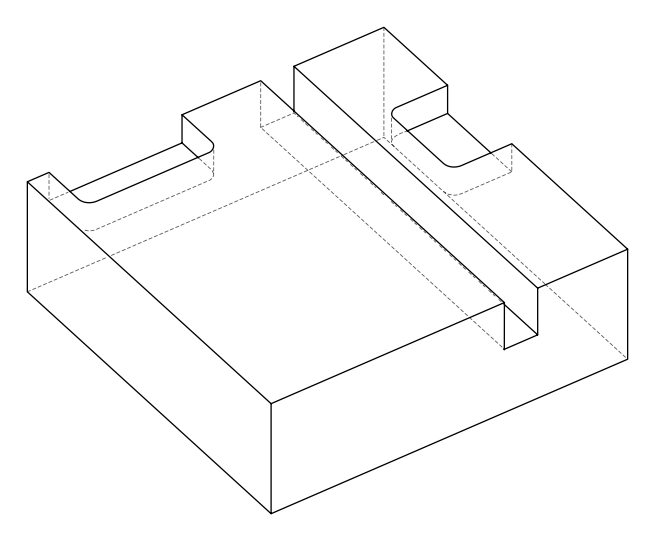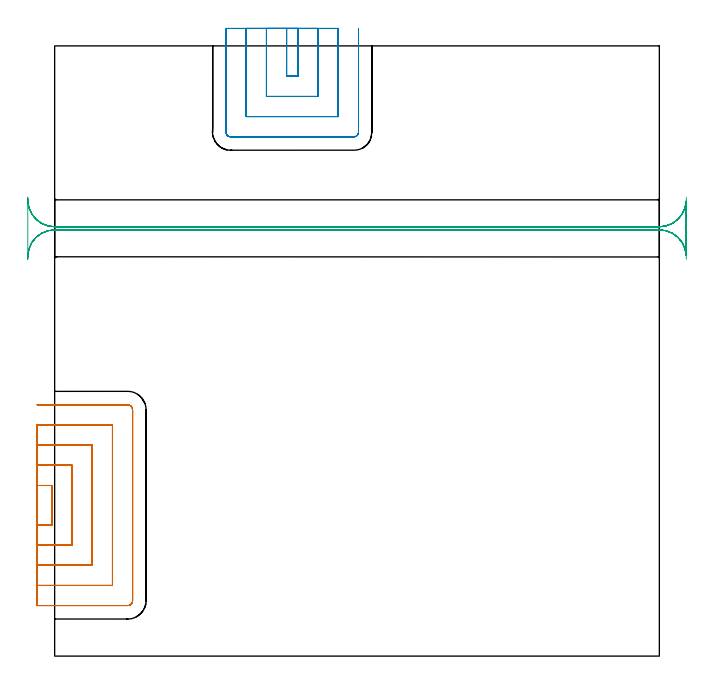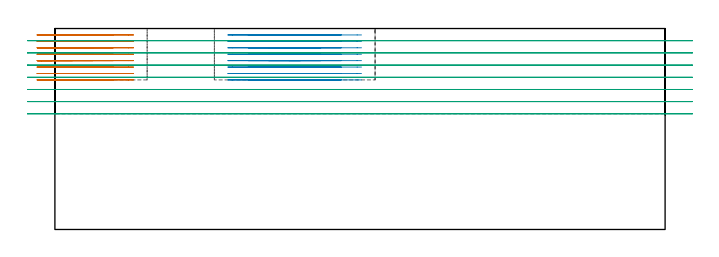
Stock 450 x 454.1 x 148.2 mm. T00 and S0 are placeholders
(PLAN: 3 operations, 1 tool changes, 57.2 min)
(1 MILL_SLOT | SLOT_PARTIAL_RECTANGULAR | UGT0201_094 | Follow Part, ap 5, ae 75% | 25.65 min | 433573 mm3)
(2 MILL_SLOT_1 | SLOT_PARTIAL_RECTANGULAR_1 | UGT0201_094 | Follow Part, ap 5, ae 75% | 16.38 min | 345748 mm3)
(3 MILL_RECTANGULAR_SLOT | SLOT_RECTANGULAR | UGT0201_019 | Follow Part, ap 10, ae 75% | 15.12 min | 1197559 mm3)
(TOOL UGT0201_094 | End mill 20 mm | D20 FL38 Z4)
(TOOL UGT0201_019 | End mill 40 mm | D40 FL63 Z6)
(OP 1 MILL_SLOT)
G17 G21 G94 G90
T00 M6
G54
G17 G0 G90 X-13. Y97.6 S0 M3
G43 Z158.2 H0
Z143.462
G94 G1 X-10. F250.
X-2. F500.
Y127.
X-10.
X-13. F250.
Y82.6
X-10.
X13. F500.
Y142.
X-10.
X-13. F250.
Y67.6
X-10.
X28. F500.
Y157.
X-10.
X-13. F250.
Y52.6
X-10.
X43. F500.
Y172.
X-10.
X-13. F250.
Y37.6
X-10.
X54.3 F500.
G3 X58. Y41.3 R3.7
G1 Y183.3
G3 X54.3 Y187. R3.7
G1 X-10.
X-13. F250.
G0 Y97.6 Z138.725
G1 X-10.
X-2. F500.
Y127.
X-10.
X-13. F250.
Y82.6
X-10.
X13. F500.
Y142.
X-10.
X-13. F250.
Y67.6
X-10.
X28. F500.
Y157.
X-10.
X-13. F250.
Y52.6
X-10.
X43. F500.
Y172.
X-10.
X-13. F250.
Y37.6
X-10.
X54.3 F500.
G3 X58. Y41.3 R3.7
G1 Y183.3
G3 X54.3 Y187. R3.7
G1 X-10.
X-13. F250.
G0 Y97.6 Z133.987
G1 X-10.
X-2. F500.
Y127.
X-10.
X-13. F250.
Y82.6
X-10.
X13. F500.
Y142.
X-10.
X-13. F250.
Y67.6
X-10.
X28. F500.
Y157.
X-10.
X-13. F250.
Y52.6
X-10.
X43. F500.
Y172.
X-10.
X-13. F250.
Y37.6
X-10.
X54.3 F500.
G3 X58. Y41.3 R3.7
G1 Y183.3
G3 X54.3 Y187. R3.7
G1 X-10.
X-13. F250.
G0 Y97.6 Z129.25
G1 X-10.
X-2. F500.
Y127.
X-10.
X-13. F250.
Y82.6
X-10.
X13. F500.
Y142.
X-10.
X-13. F250.
Y67.6
X-10.
X28. F500.
Y157.
X-10.
X-13. F250.
Y52.6
X-10.
X43. F500.
Y172.
X-10.
X-13. F250.
Y37.6
X-10.
X54.3 F500.
G3 X58. Y41.3 R3.7
G1 Y183.3
G3 X54.3 Y187. R3.7
G1 X-10.
X-13. F250.
G0 Y97.6 Z124.512
G1 X-10.
X-2. F500.
Y127.
X-10.
X-13. F250.
Y82.6
X-10.
X13. F500.
Y142.
X-10.
X-13. F250.
Y67.6
X-10.
X28. F500.
Y157.
X-10.
X-13. F250.
Y52.6
X-10.
X43. F500.
Y172.
X-10.
X-13. F250.
Y37.6
X-10.
X54.3 F500.
G3 X58. Y41.3 R3.7
G1 Y183.3
G3 X54.3 Y187. R3.7
G1 X-10.
X-13. F250.
G0 Y97.6 Z119.775
G1 X-10.
X-2. F500.
Y127.
X-10.
X-13. F250.
Y82.6
X-10.
X13. F500.
Y142.
X-10.
X-13. F250.
Y67.6
X-10.
X28. F500.
Y157.
X-10.
X-13. F250.
Y52.6
X-10.
X43. F500.
Y172.
X-10.
X-13. F250.
Y37.6
X-10.
X54.3 F500.
G3 X58. Y41.3 R3.7
G1 Y183.3
G3 X54.3 Y187. R3.7
G1 X-10.
X-13. F250.
G0 Y97.6 Z115.037
G1 X-10.
X-2. F500.
Y127.
X-10.
X-13. F250.
Y82.6
X-10.
X13. F500.
Y142.
X-10.
X-13. F250.
Y67.6
X-10.
X28. F500.
Y157.
X-10.
X-13. F250.
Y52.6
X-10.
X43. F500.
Y172.
X-10.
X-13. F250.
Y37.6
X-10.
X54.3 F500.
G3 X58. Y41.3 R3.7
G1 Y183.3
G3 X54.3 Y187. R3.7
G1 X-10.
X-13. F250.
G0 Y97.6 Z110.3
G1 X-10.
X-2. F500.
Y127.
X-10.
X-13. F250.
Y82.6
X-10.
X13. F500.
Y142.
X-10.
X-13. F250.
Y67.6
X-10.
X28. F500.
Y157.
X-10.
X-13. F250.
Y52.6
X-10.
X43. F500.
Y172.
X-10.
X-13. F250.
Y37.6
X-10.
X54.3 F500.
G3 X58. Y41.3 R3.7
G1 Y183.3
G3 X54.3 Y187. R3.7
G1 X-10.
X-13. F250.
G0 Z158.2
M5
M2
(OP 2 MILL_SLOT_1)
G17 G21 G94 G90
T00 M6
G54
G17 G0 G90 X172.6 Y467.1 S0 M3
G43 Z158.2 H0
Z143.462
G94 G1 Y464.1 F250.
Y431.5 F500.
X181.1
Y464.1
Y467.1 F250.
X157.6
Y464.1
Y416.5 F500.
X196.1
Y464.1
Y467.1 F250.
X142.6
Y464.1
Y401.5 F500.
X211.1
Y464.1
Y467.1 F250.
X127.6
Y464.1
Y389.7 F500.
G3 X130.8 Y386.5 R3.2
G1 X222.9
G3 X226.1 Y389.7 R3.2
G1 Y464.1
Y467.1 F250.
G0 X172.6 Z138.725
G1 Y464.1
Y431.5 F500.
X181.1
Y464.1
Y467.1 F250.
X157.6
Y464.1
Y416.5 F500.
X196.1
Y464.1
Y467.1 F250.
X142.6
Y464.1
Y401.5 F500.
X211.1
Y464.1
Y467.1 F250.
X127.6
Y464.1
Y389.7 F500.
G3 X130.8 Y386.5 R3.2
G1 X222.9
G3 X226.1 Y389.7 R3.2
G1 Y464.1
Y467.1 F250.
G0 X172.6 Z133.987
G1 Y464.1
Y431.5 F500.
X181.1
Y464.1
Y467.1 F250.
X157.6
Y464.1
Y416.5 F500.
X196.1
Y464.1
Y467.1 F250.
X142.6
Y464.1
Y401.5 F500.
X211.1
Y464.1
Y467.1 F250.
X127.6
Y464.1
Y389.7 F500.
G3 X130.8 Y386.5 R3.2
G1 X222.9
G3 X226.1 Y389.7 R3.2
G1 Y464.1
Y467.1 F250.
G0 X172.6 Z129.25
G1 Y464.1
Y431.5 F500.
X181.1
Y464.1
Y467.1 F250.
X157.6
Y464.1
Y416.5 F500.
X196.1
Y464.1
Y467.1 F250.
X142.6
Y464.1
Y401.5 F500.
X211.1
Y464.1
Y467.1 F250.
X127.6
Y464.1
Y389.7 F500.
G3 X130.8 Y386.5 R3.2
G1 X222.9
G3 X226.1 Y389.7 R3.2
G1 Y464.1
Y467.1 F250.
G0 X172.6 Z124.512
G1 Y464.1
Y431.5 F500.
X181.1
Y464.1
Y467.1 F250.
X157.6
Y464.1
Y416.5 F500.
X196.1
Y464.1
Y467.1 F250.
X142.6
Y464.1
Y401.5 F500.
X211.1
Y464.1
Y467.1 F250.
X127.6
Y464.1
Y389.7 F500.
G3 X130.8 Y386.5 R3.2
G1 X222.9
G3 X226.1 Y389.7 R3.2
G1 Y464.1
Y467.1 F250.
G0 X172.6 Z119.775
G1 Y464.1
Y431.5 F500.
X181.1
Y464.1
Y467.1 F250.
X157.6
Y464.1
Y416.5 F500.
X196.1
Y464.1
Y467.1 F250.
X142.6
Y464.1
Y401.5 F500.
X211.1
Y464.1
Y467.1 F250.
X127.6
Y464.1
Y389.7 F500.
G3 X130.8 Y386.5 R3.2
G1 X222.9
G3 X226.1 Y389.7 R3.2
G1 Y464.1
Y467.1 F250.
G0 X172.6 Z115.037
G1 Y464.1
Y431.5 F500.
X181.1
Y464.1
Y467.1 F250.
X157.6
Y464.1
Y416.5 F500.
X196.1
Y464.1
Y467.1 F250.
X142.6
Y464.1
Y401.5 F500.
X211.1
Y464.1
Y467.1 F250.
X127.6
Y464.1
Y389.7 F500.
G3 X130.8 Y386.5 R3.2
G1 X222.9
G3 X226.1 Y389.7 R3.2
G1 Y464.1
Y467.1 F250.
G0 X172.6 Z110.3
G1 Y464.1
Y431.5 F500.
X181.1
Y464.1
Y467.1 F250.
X157.6
Y464.1
Y416.5 F500.
X196.1
Y464.1
Y467.1 F250.
X142.6
Y464.1
Y401.5 F500.
X211.1
Y464.1
Y467.1 F250.
X127.6
Y464.1
Y389.7 F500.
G3 X130.8 Y386.5 R3.2
G1 X222.9
G3 X226.1 Y389.7 R3.2
G1 Y464.1
Y467.1 F250.
G0 Z158.2
M5
M2
(OP 3 MILL_RECTANGULAR_SLOT)
G17 G21 G94 G90
T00 M6
G54
G17 G0 G90 X470.134 Y341.4 S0 M3
G43 Z158.2 H0
Z139.214
G94 G1 X469.97 Y338.405 F250.
G2 X450. Y319.5 R20. F500.
G1 X0.
G2 X-19.99 Y338.868 R20.
G1 X-20.
Y297.832
X-19.99
G2 X0. Y317.2 R20.
G1 X450.
G2 X469.97 Y298.295 R20.
G1 X470.134 Y295.3 F250.
G0 Z158.2
X-20.134
Z130.228
G1 X-19.97 Y298.295
G2 X0. Y317.2 R20. F500.
G1 X450.
G2 X469.97 Y298.295 R20.
G1 X470.
Y338.405
X469.97
G2 X450. Y319.5 R20.
G1 X0.
G2 X-19.97 Y338.405 R20.
G1 X-20.134 Y341.4 F250.
G0 Y295.3 Z121.243
G1 X-19.97 Y298.295
G2 X0. Y317.2 R20. F500.
G1 X450.
G2 X469.97 Y298.295 R20.
G1 X470.
Y338.405
X469.97
G2 X450. Y319.5 R20.
G1 X0.
G2 X-19.97 Y338.405 R20.
G1 X-20.134 Y341.4 F250.
G0 Y295.3 Z112.257
G1 X-19.97 Y298.295
G2 X0. Y317.2 R20. F500.
G1 X450.
G2 X469.97 Y298.295 R20.
G1 X470.
Y338.405
X469.97
G2 X450. Y319.5 R20.
G1 X0.
G2 X-19.97 Y338.405 R20.
G1 X-20.134 Y341.4 F250.
G0 Y295.3 Z103.271
G1 X-19.97 Y298.295
G2 X0. Y317.2 R20. F500.
G1 X450.
G2 X469.97 Y298.295 R20.
G1 X470.
Y338.405
X469.97
G2 X450. Y319.5 R20.
G1 X0.
G2 X-19.97 Y338.405 R20.
G1 X-20.134 Y341.4 F250.
G0 Y295.3 Z94.286
G1 X-19.97 Y298.295
G2 X0. Y317.2 R20. F500.
G1 X450.
G2 X469.97 Y298.295 R20.
G1 X470.
Y338.405
X469.97
G2 X450. Y319.5 R20.
G1 X0.
G2 X-19.97 Y338.405 R20.
G1 X-20.134 Y341.4 F250.
G0 Y295.3 Z85.3
G1 X-19.97 Y298.295
G2 X0. Y317.2 R20. F500.
G1 X450.
G2 X469.97 Y298.295 R20.
G1 X470.
Y338.405
X469.97
G2 X450. Y319.5 R20.
G1 X0.
G2 X-19.97 Y338.405 R20.
G1 X-20.134 Y341.4 F250.
G0 Z158.2
M5
M2
